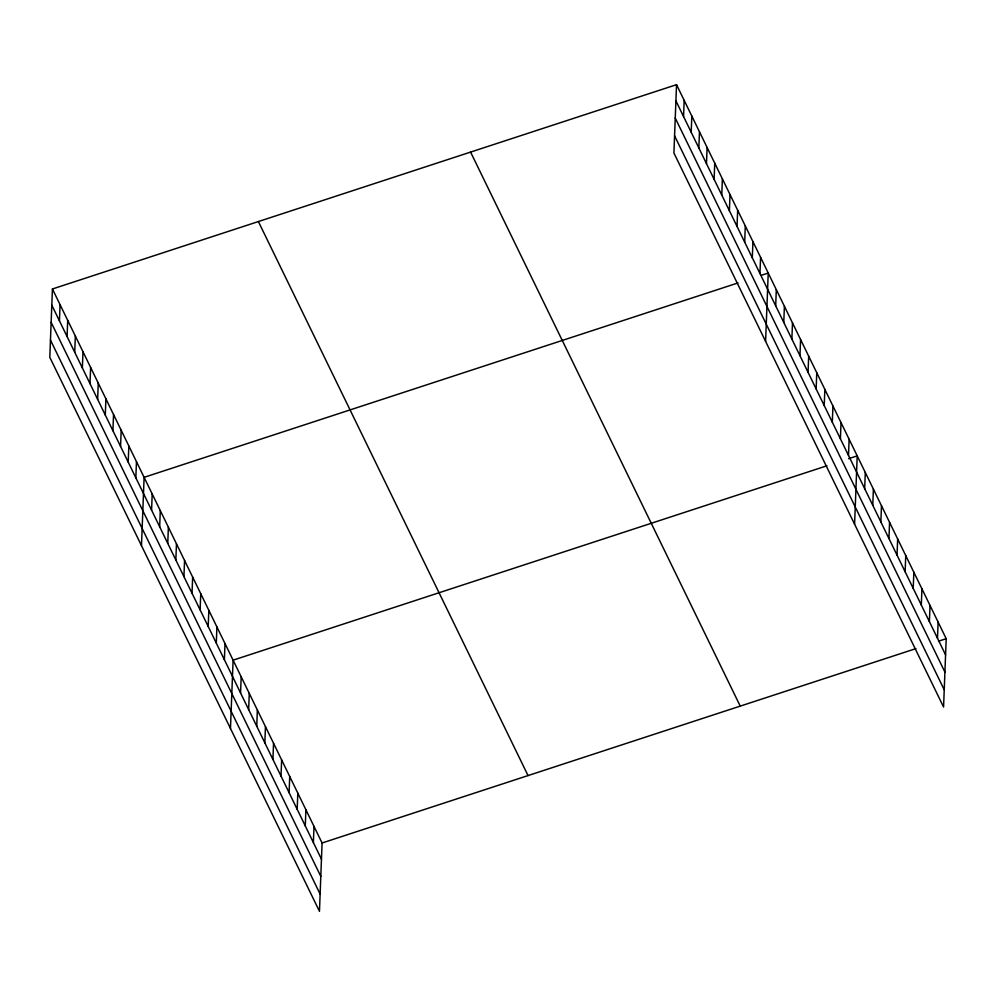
<?xml version="1.0" encoding="UTF-8"?>
<svg xmlns="http://www.w3.org/2000/svg" width="996" height="996" viewBox="0 0 996 996"><rect width="100%" height="100%" fill="white"/><g stroke="black" fill="none" stroke-linecap="round" stroke-linejoin="round"><path stroke-width="1.49" d="M52.427 288.977L49.8 357.303L319.467 911.328L322.082 842.99L52.427 288.977L676.533 84.672L946.2 638.697L943.573 707.023L673.918 153.011L676.533 84.672M59.449 320.849L60.071 304.664M67.081 336.548L67.703 320.363M74.725 352.235L75.347 336.063M82.369 367.935L82.992 351.762M90.001 383.634L90.624 367.462M97.645 399.334L98.268 383.161M105.29 415.033L105.912 398.848M112.922 430.72L113.544 414.548M120.566 446.42L121.188 430.247M128.21 462.119L128.833 445.947M135.842 477.819L136.464 461.646M141.482 545.671L144.109 477.333L737.974 282.939M151.579 510.139L152.201 493.954M159.671 526.76L160.294 510.575M167.764 543.38L168.374 527.195M175.844 560.001L176.466 543.816M183.936 576.622L184.559 560.437M192.029 593.243L192.651 577.058M200.121 609.863L200.744 593.678M208.201 626.484L208.824 610.299M216.294 643.105L216.916 626.92M224.386 659.726L225.009 643.541M230.474 728.499L233.101 660.161L826.966 465.767M240.571 692.967L241.194 676.782M248.651 709.575L249.274 693.403M256.744 726.196L257.366 710.024M264.836 742.817L265.459 726.644M272.929 759.438L273.551 743.265M281.021 776.058L281.631 759.886M289.101 792.679L289.724 776.507M297.194 809.3L297.816 793.127M305.286 825.921L305.909 809.748M313.379 842.541L314.001 826.369M683.555 116.544L684.177 100.372M691.199 132.244L691.822 116.071M698.843 147.943L699.466 131.771M706.475 163.643L707.098 147.47M714.12 179.342L714.742 163.157M721.764 195.042L722.386 178.857M729.396 210.729L730.018 194.556M737.04 226.428L737.663 210.256M744.684 242.128L745.307 225.955M752.316 257.827L752.939 241.655M759.96 273.526L760.583 257.341M765.6 341.379L768.227 273.041L761.019 275.406M775.697 305.834L776.307 289.662M783.777 322.455L784.4 306.282M791.87 339.076L792.492 322.903M799.962 355.697L800.585 339.524M808.055 372.317L808.677 356.145M816.147 388.938L816.757 372.765M824.227 405.559L824.85 389.386M832.32 422.18L832.942 406.007M840.412 438.8L841.035 422.628M848.505 455.421L849.127 439.248M854.593 524.207L857.207 455.869L848.567 458.695M864.677 488.663L865.3 472.49M872.77 505.283L873.392 489.111M880.862 521.904L881.485 505.731M888.955 538.525L889.565 522.352M897.035 555.145L897.657 538.973M905.127 571.766L905.75 555.594M913.22 588.387L913.842 572.214M921.312 605.008L921.935 588.835M929.405 621.629L930.015 605.456M937.485 638.249L938.108 622.077M322.082 842.99L915.959 648.595M939.004 641.051L946.2 638.697M675.923 100.857L945.578 654.87M675.251 118.063L944.918 672.088M674.578 135.792L944.233 689.817M470.585 152.089L740.24 706.114M258.387 221.56L528.042 775.573M51.804 305.15L321.459 859.162M51.145 322.355L320.799 876.38M50.46 340.097L320.127 894.109"/></g></svg>
